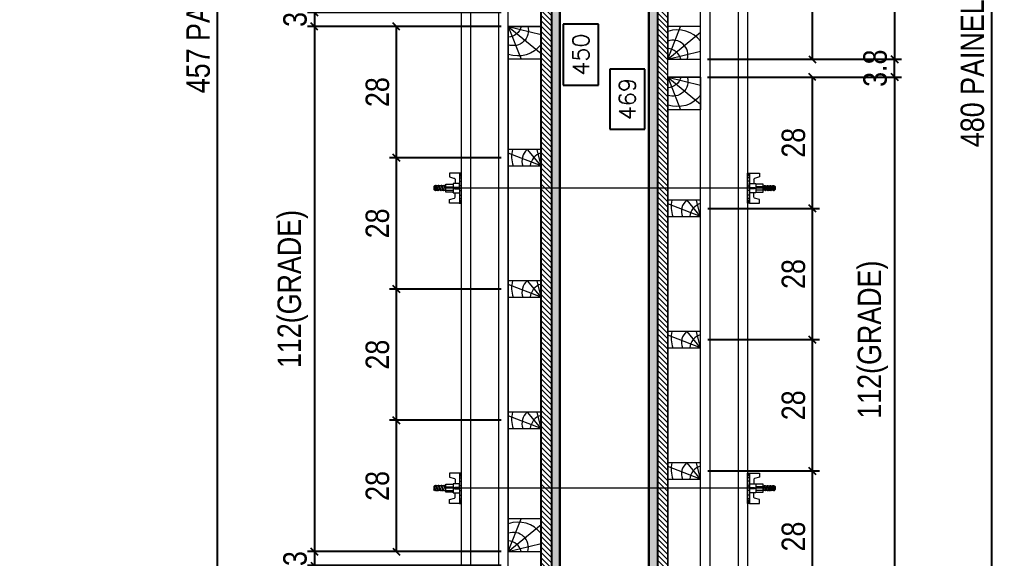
# Model space of a CAD drawing. Extents: x 14400 to 27878, y -21631 to 6985.
# Drawn here: x 16708.5 to 16986.4, y -2724.8 to -2570.7 of the extents above; entities that cross this region are included whole.
import ezdxf

# ---------------------------------------------------------------- set-up
doc = ezdxf.new("R2010")
doc.units = 0
for name, color, linetype in [('CHAPA', 1, 'Continuous'), ('COTA', 241, 'Continuous'), ('F-PILARES-S', 170, 'Continuous'), ('MEIO_PONT', 93, 'Continuous'), ('SARRAFO', 251, 'Continuous')]:
    doc.layers.add(name, color=color, linetype=linetype)
for name, color, linetype, lineweight in [('Hachura', 251, 'Continuous', 9), ('Madeira', 126, 'Continuous', 18), ('Perfil Metálico', 224, 'Continuous', 18)]:
    doc.layers.add(name, color=color, linetype=linetype, lineweight=lineweight)
doc.styles.add('COTA TECNICA 2X', font='techl___.ttf', dxfattribs={"height": 10})
doc.styles.add('ROMANS', font='romans.shx')
doc.dimstyles.new('Cota Seção interna', dxfattribs={"dimtxt": 7, "dimasz": 6, "dimexe": 0.18, "dimexo": 2, "dimgap": -4, "dimtad": 3, "dimdec": 1, "dimlfac": 0.5, "dimzin": 12, "dimdsep": 46, "dimtxsty": 'ROMANS', "dimblk": 'ARCHTICK', "dimcen": 0.09, "dimse1": 1, "dimse2": 1, "dimsd1": 1, "dimsd2": 1, "dimclrd": 180, "dimclre": 5, "dimclrt": 1, "dimadec": 0, "dimazin": 3, "dimtfac": 1, "dimtdec": 1, "dimtofl": 0, "dimtmove": 0, "dimatfit": 3, "dimldrblk": 'ARCHTICK', "dimfxl": 1, "dimtolj": 1, "dimtzin": 0, "dimarcsym": 0})
doc.dimstyles.new('SECAO PILAR', dxfattribs={"dimtxt": 10, "dimasz": 3, "dimexe": 3, "dimexo": 3, "dimgap": 3, "dimtad": 1, "dimdec": 1, "dimlfac": 0.5, "dimzin": 12, "dimdsep": 46, "dimtxsty": 'COTA TECNICA 2X', "dimblk1": 'OBLIQUE', "dimblk2": 'OBLIQUE', "dimsah": 1, "dimcen": 0.9, "dimclrd": 256, "dimclre": 256, "dimclrt": 256, "dimadec": 1, "dimazin": 3, "dimtfac": 1, "dimtdec": 1, "dimtmove": 0, "dimatfit": 3, "dimfxl": 1, "dimtolj": 1, "dimtzin": 12, "dimarcsym": 0})

# ---------------------------------------------------------------- blocks, each defined once
blk = doc.blocks.new('*D1398')
at = {"layer": 'COTA', "color": 180, "lineweight": -2, "transparency": 16777216}
for p, q in [((548.51, 642.83), (533.51, 642.83)), ((533.51, 642.83), (533.51, 617.16)), ((548.51, 617.16), (548.51, 642.83)), ((533.51, 617.16), (548.51, 617.16))]:
    blk.add_line(p, q, dxfattribs=at)
at = {"layer": 'Defpoints', "color": 0, "transparency": 16777216}
for p in [(550.22, 1098.99), (550.22, 160.99), (552.51, 160.99)]:
    blk.add_point(p, dxfattribs=at)
at = {"layer": 'COTA', "color": 1, "transparency": 16777216, "insert": (541.01, 629.99), "char_height": 7, "attachment_point": 5, "rotation": 90, "style": 'ROMANS'}
blk.add_mtext('\\A1;469', dxfattribs=at)
blk = doc.blocks.new('_ArchTick')
at = {"color": 0, "linetype": 'ByBlock', "const_width": 0.15}
blk.add_lwpolyline([(-0.5, -0.5), (0.5, 0.5)], dxfattribs=at)
blk = doc.blocks.new('PONTALETE')
at = {"layer": 'Madeira'}
for q in [(2.71, 7), (7, 5.76), (7, 1.74)]:
    blk.add_line((0, 0), q, dxfattribs=at)
blk.add_lwpolyline([(0, 0), (7, 0), (7, 7), (0, 7)], close=True, dxfattribs=at)
for centre, radius, start, end in [((2.04, 0.06), 6.23, 37.2818, 109.0913), ((1.09, 0.9), 3.19, 343.603, 109.9847), ((-0.21, -0.78), 3.09, 14.6322, 86.0383)]:
    blk.add_arc(centre, radius, start, end, dxfattribs=at)
blk = doc.blocks.new('MEIO PONTALETE')
at = {"layer": 'Madeira'}
for q in [(2.71, 7), (3.5, 2.88), (3.5, 0.87)]:
    blk.add_line((0, 0), q, dxfattribs=at)
blk.add_lwpolyline([(0, 0), (3.5, 0), (3.5, 7), (0, 7)], close=True, dxfattribs=at)
for centre, radius, start, end in [((2.04, 0.06), 6.23, 76.4499, 109.0913), ((1.09, 0.9), 3.19, 40.9063, 109.9847), ((-0.21, -0.78), 3.09, 14.6322, 86.0383)]:
    blk.add_arc(centre, radius, start, end, dxfattribs=at)
blk = doc.blocks.new('_Oblique')
at = {"color": 0, "linetype": 'ByBlock', "lineweight": -2}
blk.add_line((-0.5, -0.5), (0.5, 0.5), dxfattribs=at)
blk = doc.blocks.new('*D1359')
at = {"layer": 'COTA', "lineweight": -2, "transparency": 16777216}
for p, q in [((487.23, 660.99), (404.52, 660.99)), ((407.52, 660.99), (407.52, 436.99)), ((487.2, 436.99), (404.52, 436.99))]:
    blk.add_line(p, q, dxfattribs=at)
at = {"layer": 'Defpoints', "color": 0, "transparency": 16777216}
for p in [(490.23, 660.99), (407.52, 436.99), (490.2, 436.99)]:
    blk.add_point(p, dxfattribs=at)
at = {"layer": 'COTA', "lineweight": -2, "transparency": 16777216, "xscale": 3, "yscale": 3, "zscale": 3}
for p, rotation in [((407.52, 660.99), 90), ((407.52, 436.99), 270)]:
    blk.add_blockref('_Oblique', p, dxfattribs=dict(at, rotation=rotation))
at = {"layer": 'COTA', "transparency": 16777216, "insert": (398.3, 548.99), "char_height": 10, "attachment_point": 5, "rotation": 90, "style": 'COTA TECNICA 2X'}
blk.add_mtext('\\A1;112(GRADE)', dxfattribs=at)
blk = doc.blocks.new('*D1360')
at = {"layer": 'COTA', "lineweight": -2, "transparency": 16777216}
for p, q in [((487.22, 604.99), (439.52, 604.99)), ((442.52, 548.99), (442.52, 604.99)), ((487.22, 548.99), (439.52, 548.99))]:
    blk.add_line(p, q, dxfattribs=at)
at = {"layer": 'Defpoints', "color": 0, "transparency": 16777216}
for p in [(442.52, 604.99), (490.22, 604.99), (490.22, 548.99)]:
    blk.add_point(p, dxfattribs=at)
at = {"layer": 'COTA', "lineweight": -2, "transparency": 16777216, "xscale": 3, "yscale": 3, "zscale": 3}
for p, rotation in [((442.52, 604.99), 90), ((442.52, 548.99), 270)]:
    blk.add_blockref('_Oblique', p, dxfattribs=dict(at, rotation=rotation))
at = {"layer": 'COTA', "transparency": 16777216, "insert": (434.43, 576.99), "char_height": 10, "attachment_point": 5, "rotation": 90, "style": 'COTA TECNICA 2X'}
blk.add_mtext('\\A1;28', dxfattribs=at)
blk = doc.blocks.new('*D1361')
at = {"layer": 'COTA', "lineweight": -2, "transparency": 16777216}
for p, q in [((487.22, 660.99), (439.52, 660.99)), ((442.52, 604.99), (442.52, 660.99)), ((487.22, 604.99), (439.52, 604.99))]:
    blk.add_line(p, q, dxfattribs=at)
at = {"layer": 'Defpoints', "color": 0, "transparency": 16777216}
for p in [(442.52, 660.99), (490.22, 660.99), (490.22, 604.99)]:
    blk.add_point(p, dxfattribs=at)
at = {"layer": 'COTA', "lineweight": -2, "transparency": 16777216, "xscale": 3, "yscale": 3, "zscale": 3}
for p, rotation in [((442.52, 660.99), 90), ((442.52, 604.99), 270)]:
    blk.add_blockref('_Oblique', p, dxfattribs=dict(at, rotation=rotation))
at = {"layer": 'COTA', "transparency": 16777216, "insert": (434.43, 632.99), "char_height": 10, "attachment_point": 5, "rotation": 90, "style": 'COTA TECNICA 2X'}
blk.add_mtext('\\A1;28', dxfattribs=at)
blk = doc.blocks.new('*D1362')
at = {"layer": 'COTA', "lineweight": -2, "transparency": 16777216}
for p, q in [((487.22, 492.99), (439.52, 492.99)), ((442.52, 436.99), (442.52, 492.99)), ((487.25, 436.99), (439.52, 436.99))]:
    blk.add_line(p, q, dxfattribs=at)
at = {"layer": 'Defpoints', "color": 0, "transparency": 16777216}
for p in [(442.52, 492.99), (490.22, 492.99), (490.25, 436.99)]:
    blk.add_point(p, dxfattribs=at)
at = {"layer": 'COTA', "lineweight": -2, "transparency": 16777216, "xscale": 3, "yscale": 3, "zscale": 3}
for p, rotation in [((442.52, 492.99), 90), ((442.52, 436.99), 270)]:
    blk.add_blockref('_Oblique', p, dxfattribs=dict(at, rotation=rotation))
at = {"layer": 'COTA', "transparency": 16777216, "insert": (434.43, 464.99), "char_height": 10, "attachment_point": 5, "rotation": 90, "style": 'COTA TECNICA 2X'}
blk.add_mtext('\\A1;28', dxfattribs=at)
blk = doc.blocks.new('*D1363')
at = {"layer": 'COTA', "lineweight": -2, "transparency": 16777216}
for p, q in [((487.22, 548.99), (439.52, 548.99)), ((442.52, 492.99), (442.52, 548.99)), ((487.22, 492.99), (439.52, 492.99))]:
    blk.add_line(p, q, dxfattribs=at)
at = {"layer": 'Defpoints', "color": 0, "transparency": 16777216}
for p in [(442.52, 548.99), (490.22, 548.99), (490.22, 492.99)]:
    blk.add_point(p, dxfattribs=at)
at = {"layer": 'COTA', "lineweight": -2, "transparency": 16777216, "xscale": 3, "yscale": 3, "zscale": 3}
for p, rotation in [((442.52, 548.99), 90), ((442.52, 492.99), 270)]:
    blk.add_blockref('_Oblique', p, dxfattribs=dict(at, rotation=rotation))
at = {"layer": 'COTA', "transparency": 16777216, "insert": (434.43, 520.99), "char_height": 10, "attachment_point": 5, "rotation": 90, "style": 'COTA TECNICA 2X'}
blk.add_mtext('\\A1;28', dxfattribs=at)
blk = doc.blocks.new('*D360')
at = {"layer": 'COTA', "lineweight": -2, "transparency": 16777216}
for p, q in [((25541.86, -1925.15), (25541.86, -1922.15)), ((25621.55, -1925.15), (25538.86, -1925.15)), ((25541.86, -1925.15), (25541.86, -1931.15)), ((25621.55, -1931.15), (25538.86, -1931.15)), ((25541.86, -1931.15), (25541.86, -1934.15))]:
    blk.add_line(p, q, dxfattribs=at)
at = {"layer": 'Defpoints', "color": 0, "transparency": 16777216}
for p in [(25624.55, -1925.15), (25541.86, -1931.15), (25624.55, -1931.15)]:
    blk.add_point(p, dxfattribs=at)
at = {"layer": 'COTA', "lineweight": -2, "transparency": 16777216, "xscale": 3, "yscale": 3, "zscale": 3}
for p, rotation in [((25541.86, -1925.15), 270), ((25541.86, -1931.15), 90)]:
    blk.add_blockref('_Oblique', p, dxfattribs=dict(at, rotation=rotation))
at = {"layer": 'COTA', "transparency": 16777216, "insert": (25533.64, -1928.15), "char_height": 10, "attachment_point": 5, "rotation": 90, "style": 'COTA TECNICA 2X'}
blk.add_mtext('\\A1;3', dxfattribs=at)
blk = doc.blocks.new('*D1402')
at = {"layer": 'COTA', "lineweight": -2, "transparency": 16777216}
for p, q in [((487.22, 436.99), (404.52, 436.99)), ((407.52, 436.99), (407.52, 430.99)), ((487.22, 430.99), (404.52, 430.99))]:
    blk.add_line(p, q, dxfattribs=at)
at = {"layer": 'Defpoints', "color": 0, "transparency": 16777216}
for p in [(490.22, 436.99), (407.52, 430.99), (490.22, 430.99)]:
    blk.add_point(p, dxfattribs=at)
at = {"layer": 'COTA', "lineweight": -2, "transparency": 16777216, "xscale": 3, "yscale": 3, "zscale": 3}
for p, rotation in [((407.52, 436.99), 90), ((407.52, 430.99), 270)]:
    blk.add_blockref('_Oblique', p, dxfattribs=dict(at, rotation=rotation))
at = {"layer": 'COTA', "transparency": 16777216, "insert": (399.3, 433.99), "char_height": 10, "attachment_point": 5, "rotation": 90, "style": 'COTA TECNICA 2X'}
blk.add_mtext('\\A1;3', dxfattribs=at)
blk = doc.blocks.new('*D361')
at = {"layer": 'COTA', "color": 180, "lineweight": -2, "transparency": 16777216}
for p, q in [((25663.03, -1930.15), (25648.03, -1930.15)), ((25648.03, -1930.15), (25648.03, -1956.15)), ((25663.03, -1956.15), (25663.03, -1930.15)), ((25648.03, -1956.15), (25663.03, -1956.15))]:
    blk.add_line(p, q, dxfattribs=at)
at = {"layer": 'Defpoints', "color": 0, "transparency": 16777216}
for p in [(25646.55, -1493.15), (25667.03, -1493.15), (25646.55, -2393.15)]:
    blk.add_point(p, dxfattribs=at)
at = {"layer": 'COTA', "color": 1, "transparency": 16777216, "insert": (25655.53, -1943.15), "char_height": 7, "attachment_point": 5, "rotation": 90, "style": 'ROMANS'}
blk.add_mtext('\\A1;450', dxfattribs=at)
blk = doc.blocks.new('*D1384')
at = {"layer": 'COTA', "lineweight": -2, "transparency": 16777216}
for p, q in [((575.24, 870.99), (657.95, 870.99)), ((654.95, 870.99), (654.95, 646.99)), ((575.27, 646.99), (657.95, 646.99))]:
    blk.add_line(p, q, dxfattribs=at)
at = {"layer": 'Defpoints', "color": 0, "transparency": 16777216}
for p in [(572.24, 870.99), (572.27, 646.99), (654.95, 646.99)]:
    blk.add_point(p, dxfattribs=at)
at = {"layer": 'COTA', "lineweight": -2, "transparency": 16777216, "xscale": 3, "yscale": 3, "zscale": 3}
for p, rotation in [((654.95, 870.99), 90), ((654.95, 646.99), 270)]:
    blk.add_blockref('_Oblique', p, dxfattribs=dict(at, rotation=rotation))
at = {"layer": 'COTA', "transparency": 16777216, "insert": (645.73, 758.99), "char_height": 10, "attachment_point": 5, "rotation": 90, "style": 'COTA TECNICA 2X'}
blk.add_mtext('\\A1;112(GRADE)', dxfattribs=at)
blk = doc.blocks.new('*D1387')
at = {"layer": 'COTA', "lineweight": -2, "transparency": 16777216}
for p, q in [((575.26, 702.99), (622.95, 702.99)), ((619.95, 646.99), (619.95, 702.99)), ((575.23, 646.99), (622.95, 646.99))]:
    blk.add_line(p, q, dxfattribs=at)
at = {"layer": 'Defpoints', "color": 0, "transparency": 16777216}
for p in [(572.26, 702.99), (619.95, 702.99), (572.23, 646.99)]:
    blk.add_point(p, dxfattribs=at)
at = {"layer": 'COTA', "lineweight": -2, "transparency": 16777216, "xscale": 3, "yscale": 3, "zscale": 3}
for p, rotation in [((619.95, 702.99), 90), ((619.95, 646.99), 270)]:
    blk.add_blockref('_Oblique', p, dxfattribs=dict(at, rotation=rotation))
at = {"layer": 'COTA', "transparency": 16777216, "insert": (611.86, 674.99), "char_height": 10, "attachment_point": 5, "rotation": 90, "style": 'COTA TECNICA 2X'}
blk.add_mtext('\\A1;28', dxfattribs=at)
blk = doc.blocks.new('*D1389')
at = {"layer": 'COTA', "lineweight": -2, "transparency": 16777216}
for p, q in [((575.24, 639.39), (657.95, 639.39)), ((654.95, 639.39), (654.95, 415.39)), ((575.27, 415.39), (657.95, 415.39))]:
    blk.add_line(p, q, dxfattribs=at)
at = {"layer": 'Defpoints', "color": 0, "transparency": 16777216}
for p in [(572.24, 639.39), (572.27, 415.39), (654.95, 415.39)]:
    blk.add_point(p, dxfattribs=at)
at = {"layer": 'COTA', "lineweight": -2, "transparency": 16777216, "xscale": 3, "yscale": 3, "zscale": 3}
for p, rotation in [((654.95, 639.39), 90), ((654.95, 415.39), 270)]:
    blk.add_blockref('_Oblique', p, dxfattribs=dict(at, rotation=rotation))
at = {"layer": 'COTA', "transparency": 16777216, "insert": (645.73, 527.39), "char_height": 10, "attachment_point": 5, "rotation": 90, "style": 'COTA TECNICA 2X'}
blk.add_mtext('\\A1;112(GRADE)', dxfattribs=at)
blk = doc.blocks.new('*D1390')
at = {"layer": 'COTA', "lineweight": -2, "transparency": 16777216}
for p, q in [((575.26, 583.39), (622.95, 583.39)), ((619.95, 527.39), (619.95, 583.39)), ((575.26, 527.39), (622.95, 527.39))]:
    blk.add_line(p, q, dxfattribs=at)
at = {"layer": 'Defpoints', "color": 0, "transparency": 16777216}
for p in [(572.26, 583.39), (619.95, 583.39), (572.26, 527.39)]:
    blk.add_point(p, dxfattribs=at)
at = {"layer": 'COTA', "lineweight": -2, "transparency": 16777216, "xscale": 3, "yscale": 3, "zscale": 3}
for p, rotation in [((619.95, 583.39), 90), ((619.95, 527.39), 270)]:
    blk.add_blockref('_Oblique', p, dxfattribs=dict(at, rotation=rotation))
at = {"layer": 'COTA', "transparency": 16777216, "insert": (611.86, 555.39), "char_height": 10, "attachment_point": 5, "rotation": 90, "style": 'COTA TECNICA 2X'}
blk.add_mtext('\\A1;28', dxfattribs=at)
blk = doc.blocks.new('*D1391')
at = {"layer": 'COTA', "lineweight": -2, "transparency": 16777216}
for p, q in [((575.26, 639.39), (622.95, 639.39)), ((619.95, 583.39), (619.95, 639.39)), ((575.26, 583.39), (622.95, 583.39))]:
    blk.add_line(p, q, dxfattribs=at)
at = {"layer": 'Defpoints', "color": 0, "transparency": 16777216}
for p in [(572.26, 639.39), (619.95, 639.39), (572.26, 583.39)]:
    blk.add_point(p, dxfattribs=at)
at = {"layer": 'COTA', "lineweight": -2, "transparency": 16777216, "xscale": 3, "yscale": 3, "zscale": 3}
for p, rotation in [((619.95, 639.39), 90), ((619.95, 583.39), 270)]:
    blk.add_blockref('_Oblique', p, dxfattribs=dict(at, rotation=rotation))
at = {"layer": 'COTA', "transparency": 16777216, "insert": (611.86, 611.39), "char_height": 10, "attachment_point": 5, "rotation": 90, "style": 'COTA TECNICA 2X'}
blk.add_mtext('\\A1;28', dxfattribs=at)
blk = doc.blocks.new('*D1392')
at = {"layer": 'COTA', "lineweight": -2, "transparency": 16777216}
for p, q in [((575.26, 471.39), (622.95, 471.39)), ((619.95, 415.39), (619.95, 471.39)), ((575.23, 415.39), (622.95, 415.39))]:
    blk.add_line(p, q, dxfattribs=at)
at = {"layer": 'Defpoints', "color": 0, "transparency": 16777216}
for p in [(572.26, 471.39), (619.95, 471.39), (572.23, 415.39)]:
    blk.add_point(p, dxfattribs=at)
at = {"layer": 'COTA', "lineweight": -2, "transparency": 16777216, "xscale": 3, "yscale": 3, "zscale": 3}
for p, rotation in [((619.95, 471.39), 90), ((619.95, 415.39), 270)]:
    blk.add_blockref('_Oblique', p, dxfattribs=dict(at, rotation=rotation))
at = {"layer": 'COTA', "transparency": 16777216, "insert": (611.86, 443.39), "char_height": 10, "attachment_point": 5, "rotation": 90, "style": 'COTA TECNICA 2X'}
blk.add_mtext('\\A1;28', dxfattribs=at)
blk = doc.blocks.new('*D1393')
at = {"layer": 'COTA', "lineweight": -2, "transparency": 16777216}
for p, q in [((575.26, 527.39), (622.95, 527.39)), ((619.95, 471.39), (619.95, 527.39)), ((575.26, 471.39), (622.95, 471.39))]:
    blk.add_line(p, q, dxfattribs=at)
at = {"layer": 'Defpoints', "color": 0, "transparency": 16777216}
for p in [(572.26, 527.39), (619.95, 527.39), (572.26, 471.39)]:
    blk.add_point(p, dxfattribs=at)
at = {"layer": 'COTA', "lineweight": -2, "transparency": 16777216, "xscale": 3, "yscale": 3, "zscale": 3}
for p, rotation in [((619.95, 527.39), 90), ((619.95, 471.39), 270)]:
    blk.add_blockref('_Oblique', p, dxfattribs=dict(at, rotation=rotation))
at = {"layer": 'COTA', "transparency": 16777216, "insert": (611.86, 499.39), "char_height": 10, "attachment_point": 5, "rotation": 90, "style": 'COTA TECNICA 2X'}
blk.add_mtext('\\A1;28', dxfattribs=at)
blk = doc.blocks.new('*D1411')
at = {"layer": 'COTA', "lineweight": -2, "transparency": 16777216}
for p, q in [((575.26, 646.99), (657.95, 646.99)), ((654.95, 639.39), (654.95, 646.99)), ((575.26, 639.39), (657.95, 639.39))]:
    blk.add_line(p, q, dxfattribs=at)
at = {"layer": 'Defpoints', "color": 0, "transparency": 16777216}
for p in [(572.26, 646.99), (654.95, 646.99), (572.26, 639.39)]:
    blk.add_point(p, dxfattribs=at)
at = {"layer": 'COTA', "lineweight": -2, "transparency": 16777216, "xscale": 3, "yscale": 3, "zscale": 3}
for p, rotation in [((654.95, 646.99), 90), ((654.95, 639.39), 270)]:
    blk.add_blockref('_Oblique', p, dxfattribs=dict(at, rotation=rotation))
at = {"layer": 'COTA', "transparency": 16777216, "insert": (646.71, 643.19), "char_height": 10, "attachment_point": 5, "rotation": 90, "style": 'COTA TECNICA 2X'}
blk.add_mtext('\\A1;3.8', dxfattribs=at)
blk = doc.blocks.new('C')
at = {"layer": 'Hachura', "color": 0}
for p, q in [((0, 3.22), (0, -3.22)), ((0.45, 3.22), (0, 3.22)), ((0.46, 3.16), (0, 3.16)), ((0.46, 3.05), (0, 3.05)), ((0.46, 2.88), (0, 2.88)), ((0, 2.75), (0, -1.16)), ((0.46, 2.65), (0, 2.65)), ((0.46, 2.23), (0, 2.23)), ((0.45, -3.23), (0.45, 3.22)), ((0.45, 3.22), (2.58, 3.22)), ((2.58, 2.39), (1.47, 2.09)), ((2.58, 3.22), (2.58, 2.39)), ((0.46, 1.51), (0, 1.51)), ((0.39, 0.49), (0.17, 0.49)), ((1.74, 0.97), (0.45, 0.97)), ((1.45, 0.1), (0.45, 0.1)), ((1.35, 1.94), (1.35, 0.96)), ((1.74, -0.97), (1.74, 0.97)), ((1.74, 0.97), (1.74, 0.84)), ((1.74, 0.97), (1.74, 0.84)), ((1.74, 0.84), (3.35, 0.84)), ((3.35, 0.45), (1.74, 0.45)), ((3.32, 0.84), (3.32, -0.84)), ((3.35, 0.84), (3.35, -0.84)), ((3.68, 0.45), (3.35, 0.45)), ((3.84, -0.52), (3.35, 0.45)), ((3.35, 0.06), (3.67, -0.57)), ((3.68, 0.45), (4.16, -0.52)), ((3.72, 0.5), (4.25, -0.57)), ((4.37, -0.55), (3.83, 0.53)), ((4.15, 0.45), (3.93, 0.45)), ((4.42, -0.52), (3.93, 0.45)), ((4.15, 0.45), (4.26, 0.45)), ((4.26, 0.45), (4.74, -0.52)), ((4.3, 0.5), (4.83, -0.57)), ((4.95, -0.55), (4.41, 0.53)), ((4.51, 0.45), (4.84, 0.45)), ((5, -0.52), (4.51, 0.45)), ((4.84, 0.45), (5.32, -0.52)), ((4.88, 0.5), (5.41, -0.57)), ((5.53, -0.55), (4.99, 0.53)), ((5.58, -0.52), (5.09, 0.45)), ((5.42, 0.45), (5.09, 0.45)), ((5.58, -0.52), (5.09, 0.45)), ((5.42, 0.45), (5.74, -0.19)), ((5.46, 0.5), (5.74, -0.07)), ((5.74, 0.19), (5.57, 0.53)), ((5.74, 0.32), (5.68, 0.45)), ((5.68, 0.45), (5.74, 0.45)), ((5.74, 0.45), (5.9, 0.29)), ((5.74, 0.45), (5.74, -0.52)), ((5.9, -0.36), (5.9, 0.29)), ((0.45, 0), (0, 0)), ((0.46, -1.52), (0, -1.52)), ((0.08, -0.48), (0.29, -0.48)), ((0.29, -0.48), (0.4, -0.48)), ((0.45, 0), (0.45, -0.97)), ((0.45, -0.16), (1.45, -0.16)), ((0.45, -0.65), (0.45, -0.32)), ((0.45, -3.23), (0.45, -0.65)), ((0.45, -0.97), (1.74, -0.97)), ((1.35, -1.94), (1.35, -0.97)), ((3.35, -0.32), (1.74, -0.32)), ((3.35, -0.84), (1.74, -0.84)), ((3.35, -0.07), (3.58, -0.52)), ((3.35, -0.52), (3.58, -0.52)), ((3.84, -0.52), (4.16, -0.52)), ((4.42, -0.52), (4.74, -0.52)), ((4.63, -0.52), (4.74, -0.52)), ((5, -0.52), (5.32, -0.52)), ((5.58, -0.52), (5.74, -0.52)), ((5.74, -0.52), (5.9, -0.36)), ((5.74, -0.52), (5.74, -0.52)), ((0.46, -2.23), (0, -2.23)), ((0.46, -2.65), (0, -2.65)), ((0.46, -2.88), (0, -2.88)), ((0.46, -3.05), (0, -3.05)), ((0.46, -3.16), (0, -3.16)), ((0, -3.22), (2.57, -3.22)), ((2.58, -2.39), (1.47, -2.1)), ((2.58, -3.23), (2.58, -2.39))]:
    blk.add_line(p, q, dxfattribs=at)
for centre, radius, start, end in [((1.52, 1.94), 0.161, 104.7436, 180), ((1.44, -0.03), 0.129, 272.695, 87.305), ((3.81, 0.39), 0.143, 25.5688, 154.4312), ((4.39, 0.39), 0.143, 25.5688, 154.4312), ((4.97, 0.39), 0.143, 25.5688, 154.4312), ((5.55, 0.39), 0.143, 25.5688, 154.4312), ((0.17, -0.37), 0.174, 221.744, 317.8592), ((1.52, -1.94), 0.161, 180, 255.2564), ((3.71, -0.4), 0.174, 222.1408, 318.256), ((4.29, -0.4), 0.174, 222.1408, 318.256), ((4.87, -0.4), 0.174, 222.1408, 318.256), ((5.45, -0.4), 0.174, 222.1408, 318.256), ((5.61, -0.4), 0.174, 317.8592, 318.256)]:
    blk.add_arc(centre, radius, start, end, dxfattribs=at)
blk = doc.blocks.new('*D1394')
at = {"layer": 'COTA', "linetype": 'ByBlock', "lineweight": -2, "transparency": 16777216}
for p, q in [((509.17, 1121.06), (363.1, 1121.06)), ((366.1, 1121.06), (366.1, 206.99)), ((509.22, 206.99), (363.1, 206.99))]:
    blk.add_line(p, q, dxfattribs=at)
at = {"layer": 'Defpoints', "color": 0, "linetype": 'ByBlock', "transparency": 16777216}
for p in [(512.17, 1121.06), (366.1, 206.99), (512.22, 206.99)]:
    blk.add_point(p, dxfattribs=at)
at = {"layer": 'COTA', "linetype": 'ByBlock', "lineweight": -2, "transparency": 16777216, "xscale": 3, "yscale": 3, "zscale": 3}
for p, rotation in [((366.1, 1121.06), 90), ((366.1, 206.99), 270)]:
    blk.add_blockref('_Oblique', p, dxfattribs=dict(at, rotation=rotation))
at = {"layer": 'COTA', "linetype": 'ByBlock', "transparency": 16777216, "insert": (357.99, 664.03), "char_height": 10, "attachment_point": 5, "rotation": 90, "style": 'COTA TECNICA 2X'}
blk.add_mtext('\\A1;457 PAINEL', dxfattribs=at)
blk = doc.blocks.new('*D1396')
at = {"layer": 'COTA', "linetype": 'ByBlock', "lineweight": -2, "transparency": 16777216}
for p, q in [((553.26, 1121.06), (699.33, 1121.06)), ((696.33, 1121.06), (696.33, 160.99)), ((575.22, 160.99), (699.33, 160.99))]:
    blk.add_line(p, q, dxfattribs=at)
at = {"layer": 'Defpoints', "color": 0, "linetype": 'ByBlock', "transparency": 16777216}
for p in [(550.26, 1121.06), (572.22, 160.99), (696.33, 160.99)]:
    blk.add_point(p, dxfattribs=at)
at = {"layer": 'COTA', "linetype": 'ByBlock', "lineweight": -2, "transparency": 16777216, "xscale": 3, "yscale": 3, "zscale": 3}
for p, rotation in [((696.33, 1121.06), 90), ((696.33, 160.99), 270)]:
    blk.add_blockref('_Oblique', p, dxfattribs=dict(at, rotation=rotation))
at = {"layer": 'COTA', "linetype": 'ByBlock', "transparency": 16777216, "insert": (688.21, 641.03), "char_height": 10, "attachment_point": 5, "rotation": 90, "style": 'COTA TECNICA 2X'}
blk.add_mtext('\\A1;480 PAINEL', dxfattribs=at)
blk = doc.blocks.new('A$C158c4ecb')
at = {"layer": 'Hachura'}
h = blk.add_hatch(dxfattribs=at)
h.set_pattern_fill('ANSI31', color=256, scale=0.5, angle=270, style=0)
h.set_pattern_definition([(315, (23035.6786, -8378.4874), (1.12253202, 1.12253202), [])])
h.paths.add_polyline_path([(508.62, 206.99), (504.22, 206.99), (504.22, 1120.99), (508.62, 1120.99)])
h = blk.add_hatch(color=256, dxfattribs=at)
h.dxf.hatch_style = 1
h.paths.add_polyline_path([(512.22, 206.99), (512.22, 1120.99), (508.62, 1120.99), (508.62, 206.99)])
h = blk.add_hatch(color=256, dxfattribs=at)
h.dxf.hatch_style = 1
h.paths.add_polyline_path([(550.22, 160.99), (550.22, 1120.99), (553.82, 1120.99), (553.82, 160.99)])
h = blk.add_hatch(dxfattribs=at)
h.set_pattern_fill('ANSI31', color=256, scale=0.5, angle=270, style=0)
h.set_pattern_definition([(315, (23023.6786, -8378.4874), (1.12253202, 1.12253202), [])])
h.paths.add_polyline_path([(553.84, 160.99), (558.24, 160.99), (558.22, 1120.99), (553.82, 1120.99)])
at = {"layer": 'CHAPA'}
for points in [[(512.22, 206.99), (512.22, 1120.99), (508.62, 1120.99), (508.62, 206.99)], [(550.22, 160.99), (550.22, 1120.99), (553.82, 1120.99), (553.82, 160.99)]]:
    blk.add_lwpolyline(points, close=True, dxfattribs=at)
at = {"layer": 'F-PILARES-S', "linetype": 'Continuous'}
blk.add_lwpolyline([(550.22, 160.99), (550.22, 1098.99), (512.22, 1098.99), (512.22, 198.99), (72.22, 198.99), (72.22, 160.99), (550.22, 160.99)], dxfattribs=at)
at = {"layer": 'Hachura'}
for p, q in [((603.74, 592.01), (463.25, 592.01)), ((603.74, 464.01), (463.25, 464.01))]:
    blk.add_line(p, q, dxfattribs=at)
blk.add_lwpolyline([(558.26, 1120.99), (553.82, 1120.99), (553.82, 160.99), (558.26, 160.99)], close=True, dxfattribs=at)
at = {"layer": 'Madeira'}
for points in [[(572.26, 870.99), (558.26, 870.99), (558.26, 646.99), (572.26, 646.99)], [(504.22, 660.99), (490.22, 660.99), (490.22, 436.99), (504.22, 436.99)], [(572.26, 639.39), (558.26, 639.39), (558.26, 415.39), (572.26, 415.39)]]:
    blk.add_lwpolyline(points, close=True, dxfattribs=at)
at = {"layer": 'Perfil Metálico'}
for points in [[(490.17, 1177.64), (470.17, 1177.64), (470.17, 206.99), (490.17, 206.99)], [(474.17, 206.99), (486.17, 206.99), (486.17, 1177.64), (474.17, 1177.64)], [(572.26, 1177.64), (592.26, 1177.64), (592.26, 95.54), (572.26, 95.54)], [(588.26, 95.54), (576.26, 95.54), (576.26, 1177.64), (588.26, 1177.64)]]:
    blk.add_lwpolyline(points, close=True, dxfattribs=at)
at = {"layer": 'SARRAFO'}
blk.add_line((504.22, 206.99), (504.17, 1120.99), dxfattribs=at)
for points in [[(504.17, 1120.99), (512.22, 1120.99), (512.22, 206.99), (504.22, 206.99)], [(558.26, 1120.99), (550.22, 1120.99), (550.22, 160.99), (558.22, 160.99)]]:
    blk.add_lwpolyline(points, dxfattribs=at)
at = {"layer": 'Hachura', "linetype": 'Continuous', "yscale": 2, "zscale": 2, "rotation": 180}
for p, xscale in [((470.25, 592), 2), ((592.26, 592), -2), ((470.25, 464), 2), ((592.26, 464), -2)]:
    blk.add_blockref('C', p, dxfattribs=dict(at, xscale=xscale))
at = {"layer": 'MEIO_PONT'}
for name, p, xscale, yscale, zscale, rotation in [('PONTALETE', (490.22, 660.99), -2, 2, 2, 180), ('PONTALETE', (558.26, 639.39), -2, 2, 2, 180), ('MEIO PONTALETE', (504.22, 601.49), 1.999999997962732, 1.999999997962732, 1.999999997962732, 90), ('MEIO PONTALETE', (572.26, 579.89), 1.999999997962732, 1.999999997962732, 1.999999997962732, 90), ('MEIO PONTALETE', (504.22, 545.49), 1.999999997962732, 1.999999997962732, 1.999999997962732, 90), ('MEIO PONTALETE', (572.26, 523.89), 1.999999997962732, 1.999999997962732, 1.999999997962732, 90), ('MEIO PONTALETE', (504.22, 489.49), 1.999999997962732, 1.999999997962732, 1.999999997962732, 90), ('MEIO PONTALETE', (572.26, 467.89), 1.999999997962732, 1.999999997962732, 1.999999997962732, 90)]:
    blk.add_blockref(name, p, dxfattribs=dict(at, xscale=xscale, yscale=yscale, zscale=zscale, rotation=rotation))
at = {"layer": 'MEIO_PONT', "xscale": 2, "yscale": 2, "zscale": 2}
for p in [(558.26, 646.99), (490.22, 436.99)]:
    blk.add_blockref('PONTALETE', p, dxfattribs=at)
at = {"layer": 'COTA', "linetype": 'ByBlock'}
for base, p1, p2, picture, middle in [((366.1, 206.99), (512.17, 1121.06), (512.22, 206.99), '*D1394', (357.99, 664.03)), ((696.33, 160.99), (550.26, 1121.06), (572.22, 160.99), '*D1396', (688.21, 641.03))]:
    dim = blk.add_linear_dim(base=base, p1=p1, p2=p2, angle=270, text='<> PAINEL', dimstyle='SECAO PILAR', override={"dimtmove": 1}, dxfattribs=at)
    dim.commit()
    dim.dimension.update_dxf_attribs({"geometry": picture, "text_midpoint": middle})
at = {"layer": 'COTA'}
for base, p1, p2, dimstyle, picture, middle in [((532.69, 1098.99), (512.22, 198.99), (512.22, 1098.99), 'Cota Seção interna', '*D361', (532.69, 648.99)), ((407.52, 660.99), (490.22, 666.99), (490.22, 660.99), 'SECAO PILAR', '*D360', (407.52, 663.99))]:
    dim = blk.add_linear_dim(base=base, p1=p1, p2=p2, angle=90, dimstyle=dimstyle, dxfattribs=at)
    dim.commit()
    dim.dimension.update_dxf_attribs({"geometry": picture, "text_midpoint": middle, "dimtype": 128, "insert": (-25134.34, 2592.14)})
for base, p1, p2, dimstyle, picture, middle in [((552.51, 160.99), (550.22, 1098.99), (550.22, 160.99), 'Cota Seção interna', '*D1398', (552.51, 629.99)), ((654.95, 646.99), (572.26, 639.39), (572.26, 646.99), 'SECAO PILAR', '*D1411', (654.95, 643.19)), ((407.52, 430.99), (490.22, 436.99), (490.22, 430.99), 'SECAO PILAR', '*D1402', (407.52, 433.99))]:
    dim = blk.add_linear_dim(base=base, p1=p1, p2=p2, angle=90, dimstyle=dimstyle, dxfattribs=at)
    dim.commit()
    dim.dimension.update_dxf_attribs({"geometry": picture, "text_midpoint": middle, "dimtype": 160})
for base, p1, p2, picture, middle in [((654.95, 646.99), (572.24, 870.99), (572.27, 646.99), '*D1384', (645.73, 758.99)), ((407.52, 436.99), (490.23, 660.99), (490.2, 436.99), '*D1359', (398.3, 548.99)), ((654.95, 415.39), (572.24, 639.39), (572.27, 415.39), '*D1389', (645.73, 527.39))]:
    dim = blk.add_linear_dim(base=base, p1=p1, p2=p2, angle=90, text='<>(GRADE)', dimstyle='SECAO PILAR', dxfattribs=at)
    dim.commit()
    dim.dimension.update_dxf_attribs({"geometry": picture, "text_midpoint": middle})
for base, p1, p2, picture, middle in [((619.95, 702.99), (572.23, 646.99), (572.26, 702.99), '*D1387', (611.86, 674.99)), ((442.52, 660.99), (490.22, 604.99), (490.22, 660.99), '*D1361', (434.43, 632.99)), ((619.95, 639.39), (572.26, 583.39), (572.26, 639.39), '*D1391', (611.86, 611.39)), ((442.52, 604.99), (490.22, 548.99), (490.22, 604.99), '*D1360', (434.43, 576.99)), ((619.95, 583.39), (572.26, 527.39), (572.26, 583.39), '*D1390', (611.86, 555.39)), ((442.52, 548.99), (490.22, 492.99), (490.22, 548.99), '*D1363', (434.43, 520.99)), ((619.95, 527.39), (572.26, 471.39), (572.26, 527.39), '*D1393', (611.86, 499.39)), ((442.52, 492.99), (490.25, 436.99), (490.22, 492.99), '*D1362', (434.43, 464.99)), ((619.95, 471.39), (572.23, 415.39), (572.26, 471.39), '*D1392', (611.86, 443.39))]:
    dim = blk.add_linear_dim(base=base, p1=p1, p2=p2, angle=90, dimstyle='SECAO PILAR', dxfattribs=at)
    dim.commit()
    dim.dimension.update_dxf_attribs({"geometry": picture, "text_midpoint": middle})

msp = doc.modelspace()

# ---------------------------------------------------------------- block references
at = {"xscale": 0.6702271855752256, "yscale": 0.6702271855752256, "zscale": 0.6702271855752256}
msp.add_blockref('A$C158c4ecb', (16519.73, -3015.68), dxfattribs=at)

doc.saveas('drawing.dxf')
